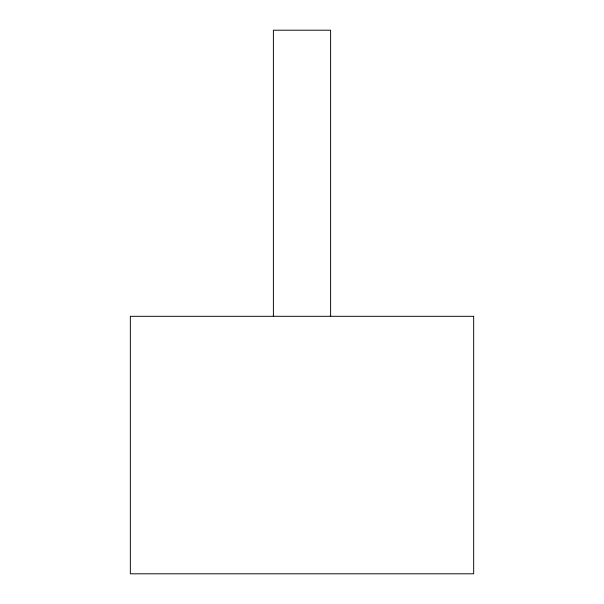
<?xml version="1.0" encoding="UTF-8"?>
<svg xmlns="http://www.w3.org/2000/svg" width="604" height="604" viewBox="0 0 604 604"><rect width="100%" height="100%" fill="white"/><g stroke="black" fill="none" stroke-linecap="round" stroke-linejoin="round"><path stroke-width="0.91" d="M330.607 316.307L330.607 30.2L273.393 30.2L273.393 316.307M473.664 316.307L130.336 316.307L130.336 573.8L473.664 573.8L473.664 316.307"/></g></svg>
